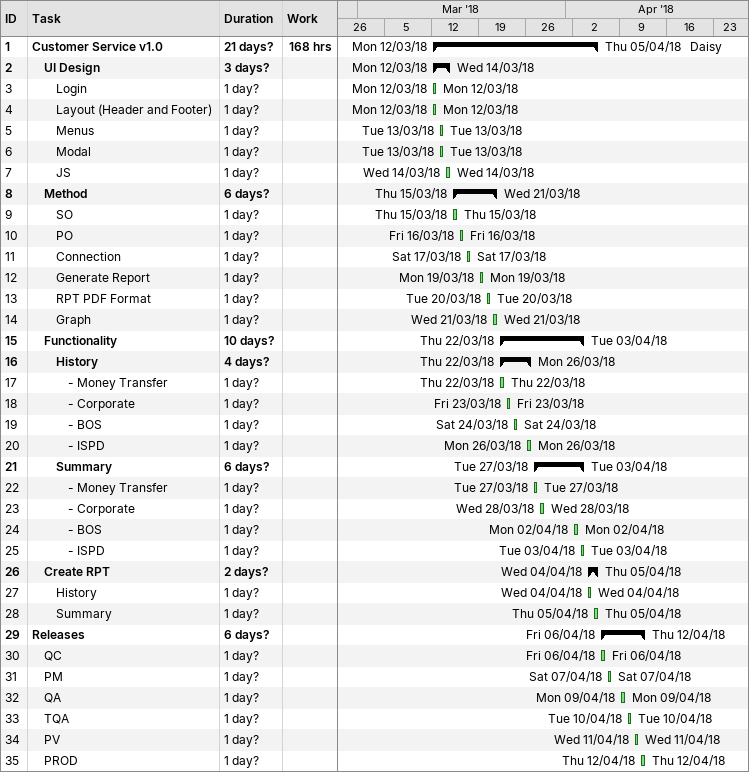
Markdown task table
| ID | Level | Task | Duration | Start | Finish | Resources | Work (h) |
|---|---|---|---|---|---|---|---|
| 1 | 1 | **Customer Service v1.0** | 21d? | 2018-03-12 | 2018-04-05 | Daisy | 168 |
| 2 | 2 | **UI Design** | 3d? | 2018-03-12 | 2018-03-14 |  |  |
| 3 | 3 | Login | 1d? | 2018-03-12 | 2018-03-12 |  |  |
| 4 | 3 | Layout (Header and Footer) | 1d? | 2018-03-12 | 2018-03-12 |  |  |
| 5 | 3 | Menus | 1d? | 2018-03-13 | 2018-03-13 |  |  |
| 6 | 3 | Modal | 1d? | 2018-03-13 | 2018-03-13 |  |  |
| 7 | 3 | JS | 1d? | 2018-03-14 | 2018-03-14 |  |  |
| 8 | 2 | **Method** | 6d? | 2018-03-15 | 2018-03-21 |  |  |
| 9 | 3 | SO | 1d? | 2018-03-15 | 2018-03-15 |  |  |
| 10 | 3 | PO | 1d? | 2018-03-16 | 2018-03-16 |  |  |
| 11 | 3 | Connection | 1d? | 2018-03-17 | 2018-03-17 |  |  |
| 12 | 3 | Generate Report | 1d? | 2018-03-19 | 2018-03-19 |  |  |
| 13 | 3 | RPT PDF Format | 1d? | 2018-03-20 | 2018-03-20 |  |  |
| 14 | 3 | Graph | 1d? | 2018-03-21 | 2018-03-21 |  |  |
| 15 | 2 | **Functionality** | 10d? | 2018-03-22 | 2018-04-03 |  |  |
| 16 | 3 | **History** | 4d? | 2018-03-22 | 2018-03-26 |  |  |
| 17 | 4 | - Money Transfer | 1d? | 2018-03-22 | 2018-03-22 |  |  |
| 18 | 4 | - Corporate | 1d? | 2018-03-23 | 2018-03-23 |  |  |
| 19 | 4 | - BOS | 1d? | 2018-03-24 | 2018-03-24 |  |  |
| 20 | 4 | - ISPD | 1d? | 2018-03-26 | 2018-03-26 |  |  |
| 21 | 3 | **Summary** | 6d? | 2018-03-27 | 2018-04-03 |  |  |
| 22 | 4 | - Money Transfer | 1d? | 2018-03-27 | 2018-03-27 |  |  |
| 23 | 4 | - Corporate | 1d? | 2018-03-28 | 2018-03-28 |  |  |
| 24 | 4 | - BOS | 1d? | 2018-04-02 | 2018-04-02 |  |  |
| 25 | 4 | - ISPD | 1d? | 2018-04-03 | 2018-04-03 |  |  |
| 26 | 2 | **Create RPT** | 2d? | 2018-04-04 | 2018-04-05 |  |  |
| 27 | 3 | History | 1d? | 2018-04-04 | 2018-04-04 |  |  |
| 28 | 3 | Summary | 1d? | 2018-04-05 | 2018-04-05 |  |  |
| 29 | 1 | **Releases** | 6d? | 2018-04-06 | 2018-04-12 |  |  |
| 30 | 2 | QC | 1d? | 2018-04-06 | 2018-04-06 |  |  |
| 31 | 2 | PM | 1d? | 2018-04-07 | 2018-04-07 |  |  |
| 32 | 2 | QA | 1d? | 2018-04-09 | 2018-04-09 |  |  |
| 33 | 2 | TQA | 1d? | 2018-04-10 | 2018-04-10 |  |  |
| 34 | 2 | PV | 1d? | 2018-04-11 | 2018-04-11 |  |  |
| 35 | 2 | PROD | 1d? | 2018-04-12 | 2018-04-12 |  |  |
